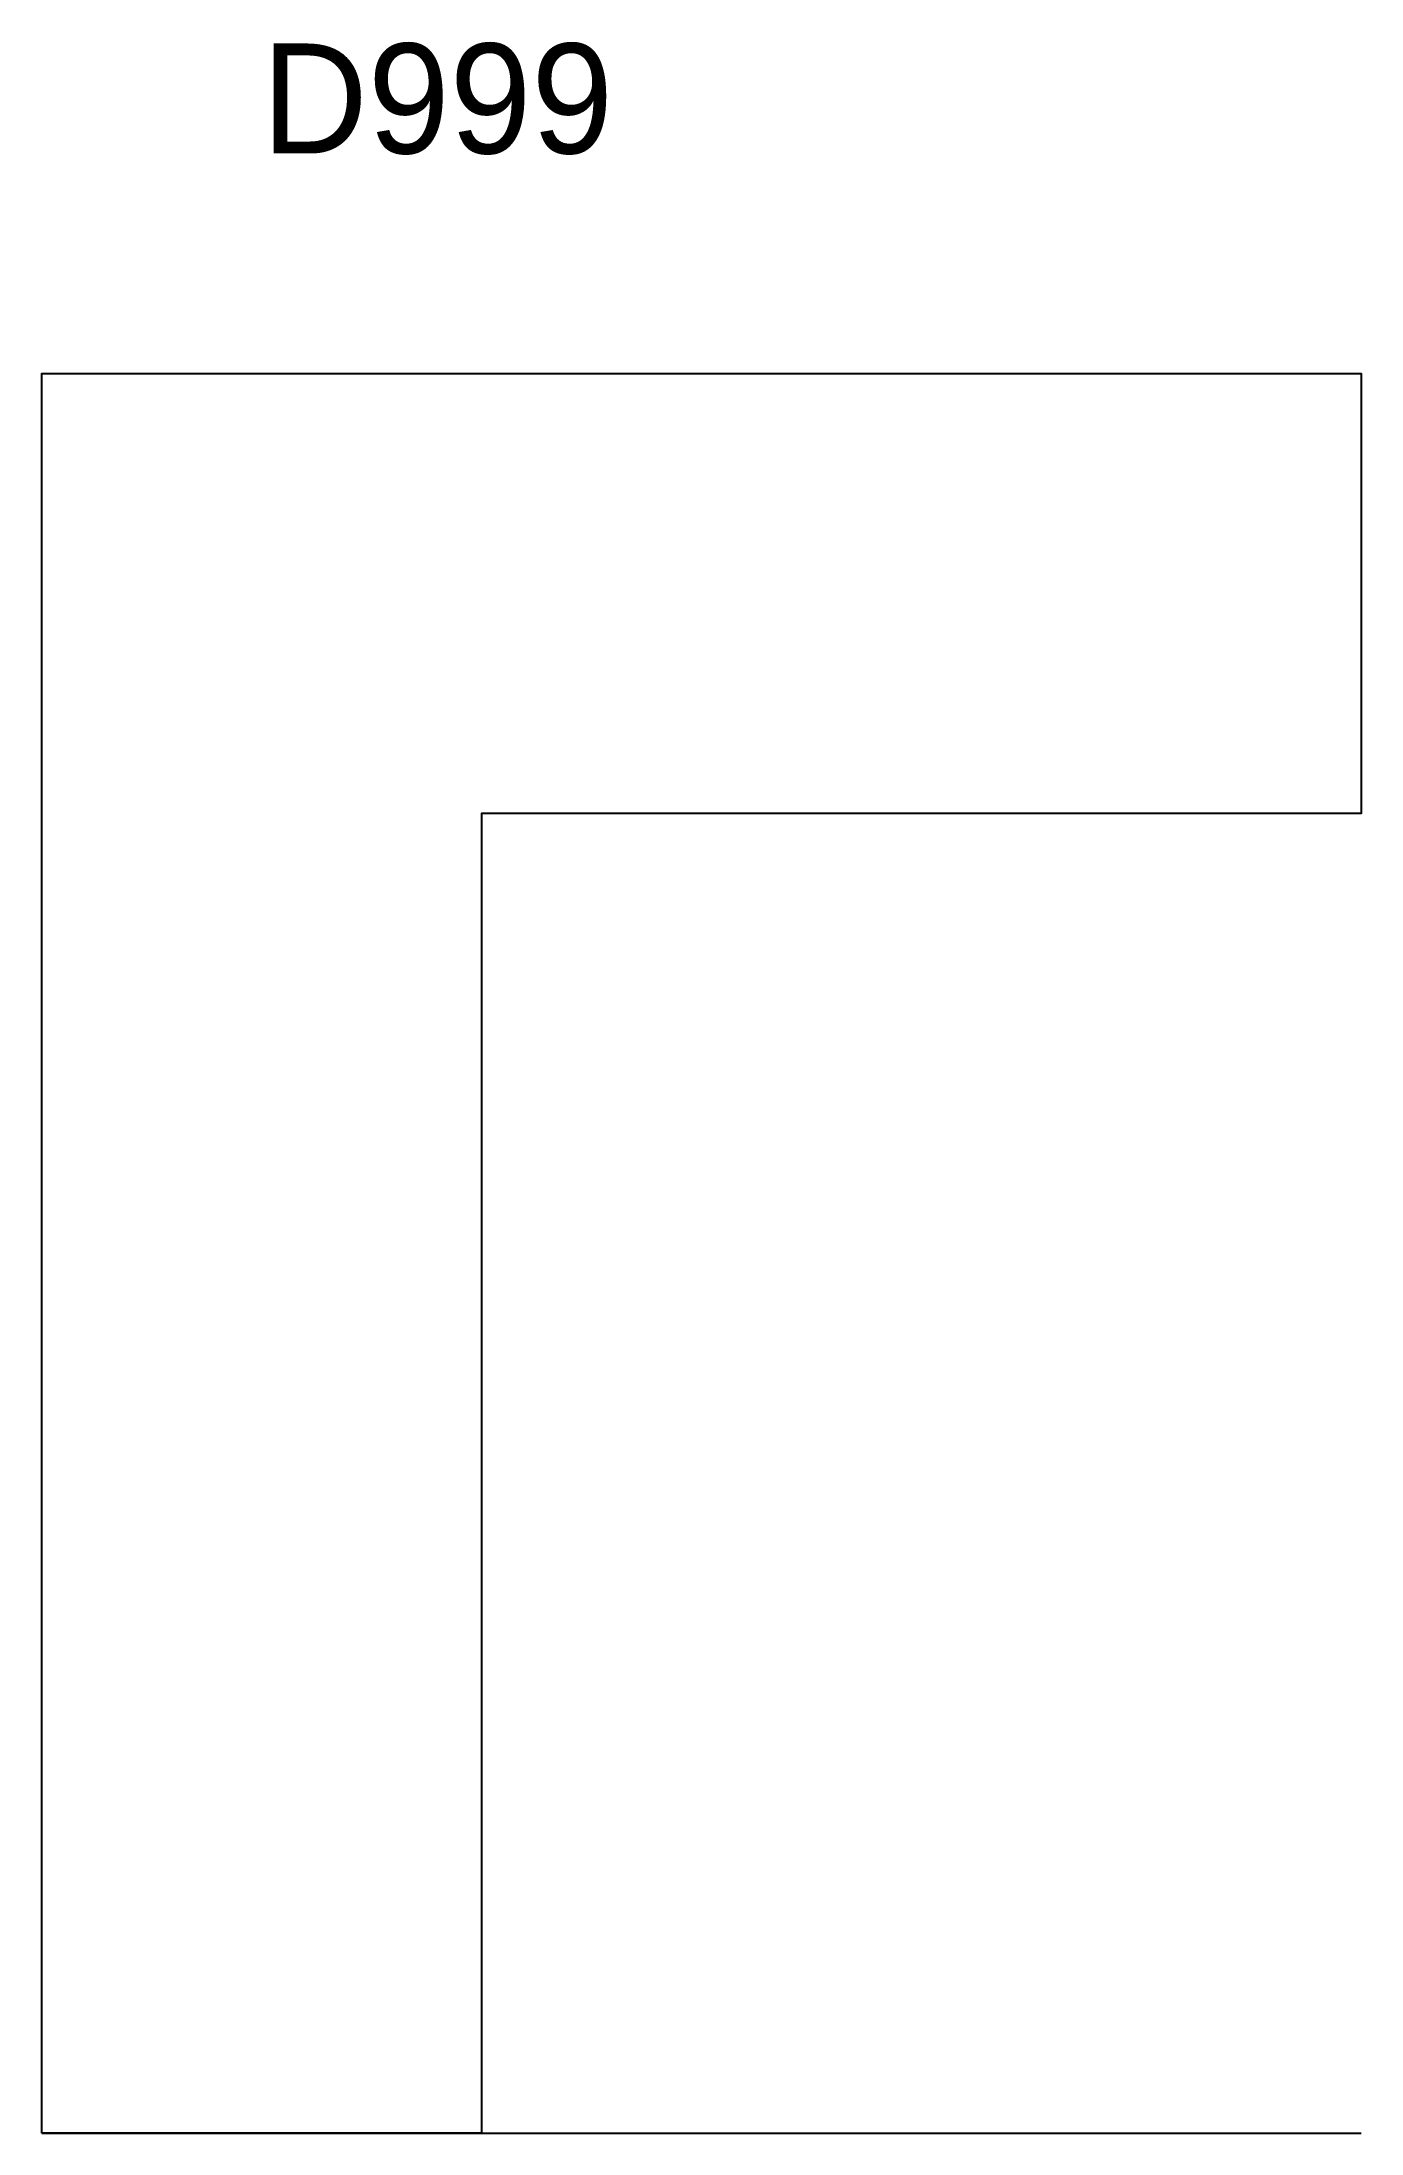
# Model space of a CAD drawing. Header units: millimetres. Extents: x 0 to 60, y 0 to 95.1.
import ezdxf

# ---------------------------------------------------------------- set-up
doc = ezdxf.new("R2010")
doc.units = ezdxf.units.MM
doc.layers.add('CONTOUR', color=7, linetype='Continuous')
doc.layers.add('COTATION', color=7, linetype='Continuous')

msp = doc.modelspace()

# ---------------------------------------------------------------- linework, layer by layer
at = {"layer": 'CONTOUR'}
msp.add_lwpolyline([(0, 0), (0, 80), (60, 80), (60, 60), (20, 60), (20, 0)], close=True, dxfattribs=at)
at = {"layer": 'COTATION'}
msp.add_line((0, 0), (60, 0), dxfattribs=at)

# ---------------------------------------------------------------- texts
msp.add_text('D999', height=5, dxfattribs=at).set_placement((10, 90))

doc.saveas('drawing.dxf')
